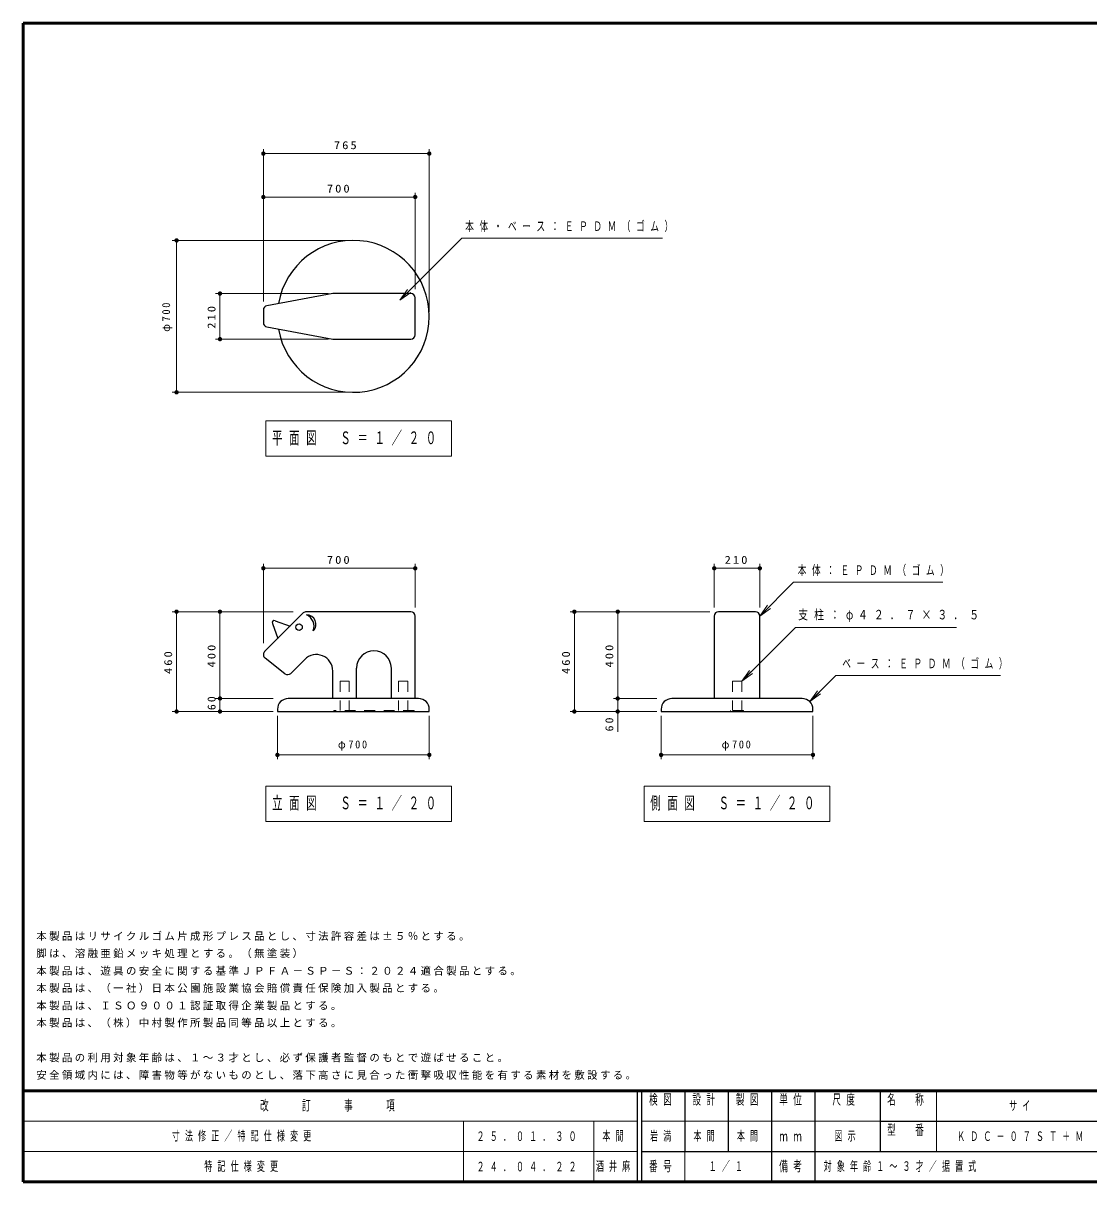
# Model space of a CAD drawing. Units: millimetres on the paper, scale 1:20. Extents: x 1295 to 1680, y 0 to 267.
# Drawn here: x 1295 to 1540.6, y 0 to 267 of the extents above; entities that cross this region are included whole.
import ezdxf

# ---------------------------------------------------------------- set-up
doc = ezdxf.new("R2010")
doc.units = ezdxf.units.MM
doc.linetypes.add('USER1', pattern=[4.5, 2.5, -2])
doc.layers.add('1_20', color=7, linetype='Continuous', lineweight=13)
doc.layers.add('NAKAMURA図枠', color=7, linetype='Continuous', lineweight=13)
doc.layers.add('CLASS1', color=7, linetype='Continuous')
doc.layers.add('図面情報', color=7, linetype='Continuous')
doc.styles.add('ＭＳ ゴシック', font='')
doc.styles.get('ＭＳ ゴシック').set_extended_font_data('MS Gothic')

# ---------------------------------------------------------------- blocks, each defined once
blk = doc.blocks.new('filled_dot')
at = {"color": 0, "linetype": 'Continuous', "lineweight": -2, "const_width": 1.25}
blk.add_lwpolyline([(-0.625, 0, 1), (0.625, 0, 1)], format="xyb", close=True, dxfattribs=at)

msp = doc.modelspace()

# ---------------------------------------------------------------- linework, layer by layer
at = {"layer": '1_20'}
for p, q in [((1350.359, 227.938), (1350.359, 237.938)), ((1388.609, 200.438), (1388.609, 237.938)), ((1350.359, 236.938), (1388.609, 236.938)), ((1350.359, 202.869), (1350.359, 227.938)), ((1385.359, 205.688), (1385.359, 227.938)), ((1350.359, 226.938), (1385.359, 226.938)), ((1370.109, 216.938), (1329.359, 216.938)), ((1330.359, 181.938), (1330.359, 216.938)), ((1381.841, 203.188), (1383.609, 205.663)), ((1365.359, 204.688), (1339.359, 204.688)), ((1340.359, 194.188), (1340.359, 204.688)), ((1381.841, 203.188), (1383.962, 205.309)), ((1384.316, 204.956), (1381.841, 203.188)), ((1365.359, 194.188), (1339.359, 194.188)), ((1370.109, 181.938), (1329.359, 181.938)), ((1350.959, 175.355), (1350.959, 167.221)), ((1393.759, 175.355), (1350.959, 175.355)), ((1393.759, 167.221), (1393.759, 175.355)), ((1350.959, 167.221), (1393.759, 167.221)), ((1350.359, 124.122), (1350.359, 142.382)), ((1385.359, 132.382), (1385.359, 142.382)), ((1454.293, 132.382), (1454.293, 142.382)), ((1464.793, 132.382), (1464.793, 142.382)), ((1350.359, 141.382), (1385.359, 141.382)), ((1454.293, 141.382), (1464.793, 141.382)), ((1339.359, 131.382), (1329.359, 131.382)), ((1330.359, 108.382), (1330.359, 131.382)), ((1357.209, 131.382), (1339.359, 131.382)), ((1340.359, 111.382), (1340.359, 131.382)), ((1431.043, 131.382), (1421.043, 131.382)), ((1422.043, 108.382), (1422.043, 131.382)), ((1453.293, 131.382), (1431.043, 131.382)), ((1432.043, 111.382), (1432.043, 131.382)), ((1464.793, 130.382), (1466.562, 132.857)), ((1464.793, 130.382), (1466.915, 132.503)), ((1467.269, 132.149), (1464.793, 130.382)), ((1460.611, 115.382), (1462.378, 117.857)), ((1460.611, 115.382), (1462.732, 117.504)), ((1463.085, 117.15), (1460.611, 115.382)), ((1476.311, 110.65), (1478.079, 113.125)), ((1476.311, 110.65), (1478.432, 112.771)), ((1478.786, 112.418), (1476.311, 110.65)), ((1352.609, 111.382), (1339.359, 111.382)), ((1340.359, 108.382), (1340.359, 111.382)), ((1441.043, 111.382), (1431.043, 111.382)), ((1432.043, 103.682), (1432.043, 111.382)), ((1339.359, 108.382), (1329.359, 108.382)), ((1352.609, 108.382), (1339.359, 108.382)), ((1353.609, 107.382), (1353.609, 97.382)), ((1388.609, 107.382), (1388.609, 97.382)), ((1441.043, 108.382), (1421.043, 108.382)), ((1441.043, 108.382), (1431.043, 108.382)), ((1442.043, 107.382), (1442.043, 97.382)), ((1477.043, 107.382), (1477.043, 97.382)), ((1388.609, 98.382), (1353.609, 98.382)), ((1477.043, 98.382), (1442.043, 98.382)), ((1350.959, 91.206), (1350.959, 83.072)), ((1393.759, 91.206), (1350.959, 91.206)), ((1393.759, 83.072), (1393.759, 91.206)), ((1438.143, 91.206), (1438.143, 83.072)), ((1480.943, 91.206), (1438.143, 91.206)), ((1480.943, 83.072), (1480.943, 91.206)), ((1350.959, 83.072), (1393.759, 83.072)), ((1438.143, 83.072), (1480.943, 83.072))]:
    msp.add_line(p, q, dxfattribs=at)
at = {"layer": '1_20', "lineweight": 25}
for p, q in [((1366.359, 204.688), (1351.177, 201.877)), ((1384.359, 204.688), (1366.359, 204.688)), ((1385.359, 195.188), (1385.359, 203.688)), ((1350.359, 200.894), (1350.359, 197.982)), ((1351.177, 196.999), (1366.359, 194.188)), ((1366.359, 194.188), (1384.359, 194.188)), ((1350.652, 122.175), (1359.566, 131.089)), ((1384.359, 131.382), (1360.273, 131.382)), ((1463.793, 131.382), (1455.293, 131.382)), ((1352.443, 128.657), (1353.695, 125.218)), ((1353.084, 129.298), (1356.523, 128.046)), ((1385.359, 111.382), (1385.359, 130.382)), ((1454.293, 130.382), (1454.293, 111.382)), ((1464.793, 111.382), (1464.793, 130.382)), ((1355.344, 117.094), (1350.744, 120.679)), ((1356.666, 117.175), (1359.884, 120.393)), ((1366.359, 111.382), (1366.359, 117.711)), ((1371.859, 111.382), (1371.859, 118.382)), ((1379.859, 111.382), (1379.859, 118.382)), ((1386.109, 111.382), (1356.109, 111.382)), ((1474.543, 111.382), (1444.543, 111.382)), ((1353.609, 108.882), (1353.609, 108.382)), ((1353.609, 108.382), (1388.609, 108.382)), ((1388.609, 108.382), (1388.609, 108.882)), ((1442.043, 108.882), (1442.043, 108.382)), ((1442.043, 108.382), (1477.043, 108.382)), ((1477.043, 108.382), (1477.043, 108.882))]:
    msp.add_line(p, q, dxfattribs=at)
at = {"layer": '1_20', "linetype": 'USER1'}
for p, q in [((1370.177, 115.382), (1368.042, 115.382)), ((1368.042, 115.382), (1368.042, 108.607)), ((1370.177, 115.382), (1370.177, 108.607)), ((1381.542, 115.382), (1381.542, 108.607)), ((1381.542, 115.382), (1383.677, 115.382)), ((1383.677, 115.382), (1383.677, 108.607)), ((1458.476, 115.382), (1458.476, 108.607)), ((1458.476, 115.382), (1460.611, 115.382)), ((1460.611, 115.382), (1460.611, 108.607)), ((1385.109, 108.607), (1366.609, 108.607)), ((1366.609, 108.607), (1366.609, 108.382)), ((1385.109, 108.382), (1385.109, 108.607)), ((1461.043, 108.607), (1458.043, 108.607)), ((1458.043, 108.607), (1458.043, 108.382)), ((1461.043, 108.382), (1461.043, 108.607))]:
    msp.add_line(p, q, dxfattribs=at)
at = {"layer": '1_20'}
for points in [[(1381.841, 203.188), (1396.09, 217.436), (1442.324, 217.436)], [(1464.793, 130.382), (1472.582, 138.167), (1506.978, 138.167)], [(1460.611, 115.382), (1472.983, 127.755), (1510.149, 127.755)], [(1476.311, 110.65), (1482.327, 116.666), (1520.232, 116.666)]]:
    msp.add_lwpolyline(points, dxfattribs=at)
at = {"layer": '1_20', "lineweight": 25}
msp.add_circle((1358.581, 127.805), 0.75, dxfattribs=at)
for centre, radius, start, end in [((1371.109, 199.438), 17.5, 189.65686, 170.34314), ((1384.359, 203.688), 1, 0, 90), ((1351.359, 200.894), 1, 100.48809, 180), ((1351.359, 197.982), 1, 180, 259.51191), ((1384.359, 195.188), 1, 270, 0), ((1360.273, 130.382), 1, 90, 135), ((1384.359, 130.382), 1, 0, 90), ((1455.293, 130.382), 1, 90, 180), ((1463.793, 130.382), 1, 0, 90), ((1352.913, 128.828), 0.5, 70, 200), ((1360.294, 128.488), 2.183, 314.89547, 90.23854), ((1359.146, 128.01), 2.894, 338.32086, 66.81316), ((1351.359, 121.468), 1, 135, 232.06292), ((1362.566, 117.711), 3.793, 0, 135), ((1375.859, 118.382), 4, 0, 180), ((1355.959, 117.882), 1, 232.06292, 315), ((1356.109, 108.882), 2.5, 90, 180), ((1386.109, 108.882), 2.5, 0, 90), ((1444.543, 108.882), 2.5, 90, 180), ((1474.543, 108.882), 2.5, 0, 90)]:
    msp.add_arc(centre, radius, start, end, dxfattribs=at)
at = {"layer": 'NAKAMURA図枠', "lineweight": 50}
for p, q in [((1680, 267), (1295, 267)), ((1295, 267), (1295, 0)), ((1295, 21), (1680, 21)), ((1295, 0), (1680, 0))]:
    msp.add_line(p, q, dxfattribs=at)
at = {"layer": 'NAKAMURA図枠', "color": 211, "lineweight": 25}
for p, q in [((1436.5, 21), (1436.5, 0)), ((1437.5, 21), (1437.5, 0)), ((1447.5, 21), (1447.5, 7)), ((1457.5, 21), (1457.5, 7)), ((1467.5, 21), (1467.5, 0)), ((1477.5, 21), (1477.5, 7)), ((1492.5, 21), (1492.5, 7)), ((1492.5, 14), (1610, 14)), ((1437.5, 7), (1680, 7))]:
    msp.add_line(p, q, dxfattribs=at)
at = {"layer": 'NAKAMURA図枠'}
for p, q in [((1505.5, 21), (1505.5, 7)), ((1295, 14), (1436.5, 14)), ((1396.5, 14), (1396.5, 0)), ((1426.5, 14), (1426.5, 0)), ((1437.5, 14), (1492.5, 14)), ((1295, 7), (1436.5, 7)), ((1447.5, 7), (1447.5, 0))]:
    msp.add_line(p, q, dxfattribs=at)
at = {"layer": 'NAKAMURA図枠', "lineweight": 25}
msp.add_line((1477.5, 7), (1477.5, 0), dxfattribs=at)

# ---------------------------------------------------------------- block references
at = {"layer": '1_20', "xscale": 0.4, "yscale": 0.4}
for p in [(1350.359, 236.938), (1350.359, 226.938), (1350.359, 141.382), (1454.293, 141.382), (1353.609, 98.382), (1442.043, 98.382)]:
    msp.add_blockref('filled_dot', p, dxfattribs=at)
for p, rotation in [((1388.609, 236.938), 180), ((1385.359, 226.938), 180), ((1330.359, 216.938), 270), ((1340.359, 204.688), 270), ((1340.359, 194.188), 90), ((1330.359, 181.938), 90), ((1385.359, 141.382), 180), ((1464.793, 141.382), 180), ((1330.359, 131.382), 270), ((1340.359, 131.382), 270), ((1422.043, 131.382), 270), ((1432.043, 131.382), 270), ((1340.359, 111.382), 270), ((1340.359, 111.382), 90), ((1432.043, 111.382), 270), ((1432.043, 111.382), 90), ((1330.359, 108.382), 90), ((1340.359, 108.382), 90), ((1422.043, 108.382), 90), ((1432.043, 108.382), 90), ((1388.609, 98.382), 180), ((1477.043, 98.382), 180)]:
    msp.add_blockref('filled_dot', p, dxfattribs=dict(at, rotation=rotation))

# ---------------------------------------------------------------- texts
at = {"layer": '1_20', "style": 'ＭＳ ゴシック'}
for s, insert, char_height, attachment_point in [('\\T1.33;\\W1.15;765', (1369.484, 237.938), 1.833, 8), ('\\T1.33;\\W1.15;700', (1367.859, 227.938), 1.833, 8), ('\\T1.64;\\W0.65;本体・ベース：ＥＰＤＭ（ゴム）', (1396.887, 220.086), 2.199, 4), ('\\T1.64;\\W0.6;平面図\u3000Ｓ＝１／２０', (1352.359, 171.288), 2.933, 4), ('\\T1.33;\\W1.15;700', (1367.859, 142.382), 1.833, 8), ('\\T1.33;\\W1.15;210', (1459.543, 142.382), 1.833, 8), ('\\T1.64;\\W0.65;本体：ＥＰＤＭ（ゴム）', (1473.535, 140.817), 2.199, 4), ('\\T1.63;\\W0.75;支柱：φ４２．７×３．５', (1473.632, 130.405), 2.199, 4), ('\\T1.64;\\W0.65;ベース：ＥＰＤＭ（ゴム）', (1483.791, 119.316), 2.199, 4), ('\\T1.33;\\W0.95;φ700', (1371.109, 99.382), 1.833, 8), ('\\T1.33;\\W0.95;φ700', (1459.543, 99.382), 1.833, 8), ('\\T1.64;\\W0.6;立面図\u3000Ｓ＝１／２０', (1352.359, 87.139), 2.933, 4), ('\\T1.64;\\W0.6;側面図\u3000Ｓ＝１／２０', (1439.543, 87.139), 2.933, 4)]:
    msp.add_mtext(s, dxfattribs=dict(at, insert=insert, char_height=char_height, attachment_point=attachment_point))
at = {"layer": '1_20', "char_height": 1.833, "attachment_point": 8, "rotation": 90, "style": 'ＭＳ ゴシック'}
for s, insert in [('\\T1.33;\\W0.95;φ700', (1329.359, 199.438)), ('\\T1.33;\\W1.15;210', (1339.359, 199.438)), ('\\T1.33;\\W1.15;400', (1339.359, 121.382)), ('\\T1.33;\\W1.15;400', (1431.043, 121.382)), ('\\T1.33;\\W1.15;460', (1329.359, 119.882)), ('\\T1.33;\\W1.15;460', (1421.043, 119.882)), ('\\T1.34;\\W1.1;60', (1339.359, 110.527)), ('\\T1.34;\\W1.1;60', (1431.043, 105.63))]:
    msp.add_mtext(s, dxfattribs=dict(at, insert=insert))
at = {"layer": 'CLASS1', "char_height": 1.76, "attachment_point": 7, "style": 'ＭＳ ゴシック'}
for s, insert in [('\\T1.23;本製品はリサイクルゴム片成形プレス品とし、寸法許容差は±５％とする。', (1298.027, 55.528)), ('\\T1.23;脚は、溶融亜鉛メッキ処理とする。（無塗装）', (1298.027, 51.528)), ('\\T1.23;本製品は、遊具の安全に関する基準ＪＰＦＡ－ＳＰ－Ｓ：２０２４適合製品とする。', (1298.027, 47.528)), ('\\T1.23;本製品は、（一社）日本公園施設業協会賠償責任保険加入製品とする。', (1298.027, 43.528)), ('\\T1.23;本製品は、ＩＳＯ９００１認証取得企業製品とする。', (1298.027, 39.528)), ('\\T1.23;本製品は、（株）中村製作所製品同等品以上とする。', (1298.027, 35.528)), ('\\T1.23;本製品の利用対象年齢は、１～３才とし、必ず保護者監督のもとで遊ばせること。', (1298.027, 27.528)), ('\\T1.23;安全領域内には、障害物等がないものとし、落下高さに見合った衝撃吸収性能を有する素材を敷設する。', (1298.027, 23.528))]:
    msp.add_mtext(s, dxfattribs=dict(at, insert=insert))
at = {"layer": 'NAKAMURA図枠', "color": 4, "char_height": 2.346, "style": 'ＭＳ ゴシック'}
for s, insert, attachment_point in [('\\T1.64;\\W0.6;改\u3000\u3000訂\u3000\u3000事\u3000\u3000項', (1365.75, 17.5), 5), ('\\T1.64;\\W0.6;検図', (1442.5, 20.167), 2), ('\\T1.64;\\W0.6;設計', (1452.5, 20.167), 2), ('\\T1.64;\\W0.6;製図', (1462.5, 20.167), 2), ('\\T1.64;\\W0.6;単位', (1472.5, 20.167), 2), ('\\T1.64;\\W0.6;尺度', (1484.75, 20.167), 2), ('\\T1.64;\\W0.6;名\u3000称', (1499, 20.167), 2), ('\\T1.64;\\W0.6;型\u3000番', (1499, 13.167), 2), ('\\T1.64;\\W0.6;ｍｍ', (1472.5, 10.5), 5), ('\\T1.64;\\W0.6;番号', (1442.5, 3.5), 5), ('\\T1.64;\\W0.6;備考', (1472.5, 3.5), 5)]:
    msp.add_mtext(s, dxfattribs=dict(at, insert=insert, attachment_point=attachment_point))
at = {"layer": '図面情報', "char_height": 2.199, "attachment_point": 4, "style": 'ＭＳ ゴシック'}
for s, insert in [('\\T1.64;\\W0.6;サイ', (1522.25, 17.5)), ('\\T1.64;\\W0.6;寸法修正／特記仕様変更', (1329.25, 10.5)), ('\\T1.64;\\W0.6;２５．０１．３０', (1399.5, 10.5)), ('\\T1.64;\\W0.6;本間', (1428.5, 10.5)), ('\\T1.64;\\W0.6;岩満', (1439.5, 10.5)), ('\\T1.64;\\W0.6;本間', (1449.5, 10.5)), ('\\T1.64;\\W0.6;本間', (1459.5, 10.5)), ('\\T1.64;\\W0.6;図示', (1482, 10.5)), ('\\T1.64;\\W0.6;ＫＤＣ－０７ＳＴ＋Ｍ', (1510.25, 10.5)), ('\\T1.64;\\W0.6;特記仕様変更', (1336.75, 3.5)), ('\\T1.64;\\W0.6;２４．０４．２２', (1399.5, 3.5)), ('\\T1.64;\\W0.6;酒井麻', (1427, 3.5)), ('\\T1.64;\\W0.6;１／１', (1453, 3.5)), ('\\T1.64;\\W0.6;対象年齢１～３才／据置式', (1479.5, 3.5))]:
    msp.add_mtext(s, dxfattribs=dict(at, insert=insert))

doc.saveas('drawing.dxf')
